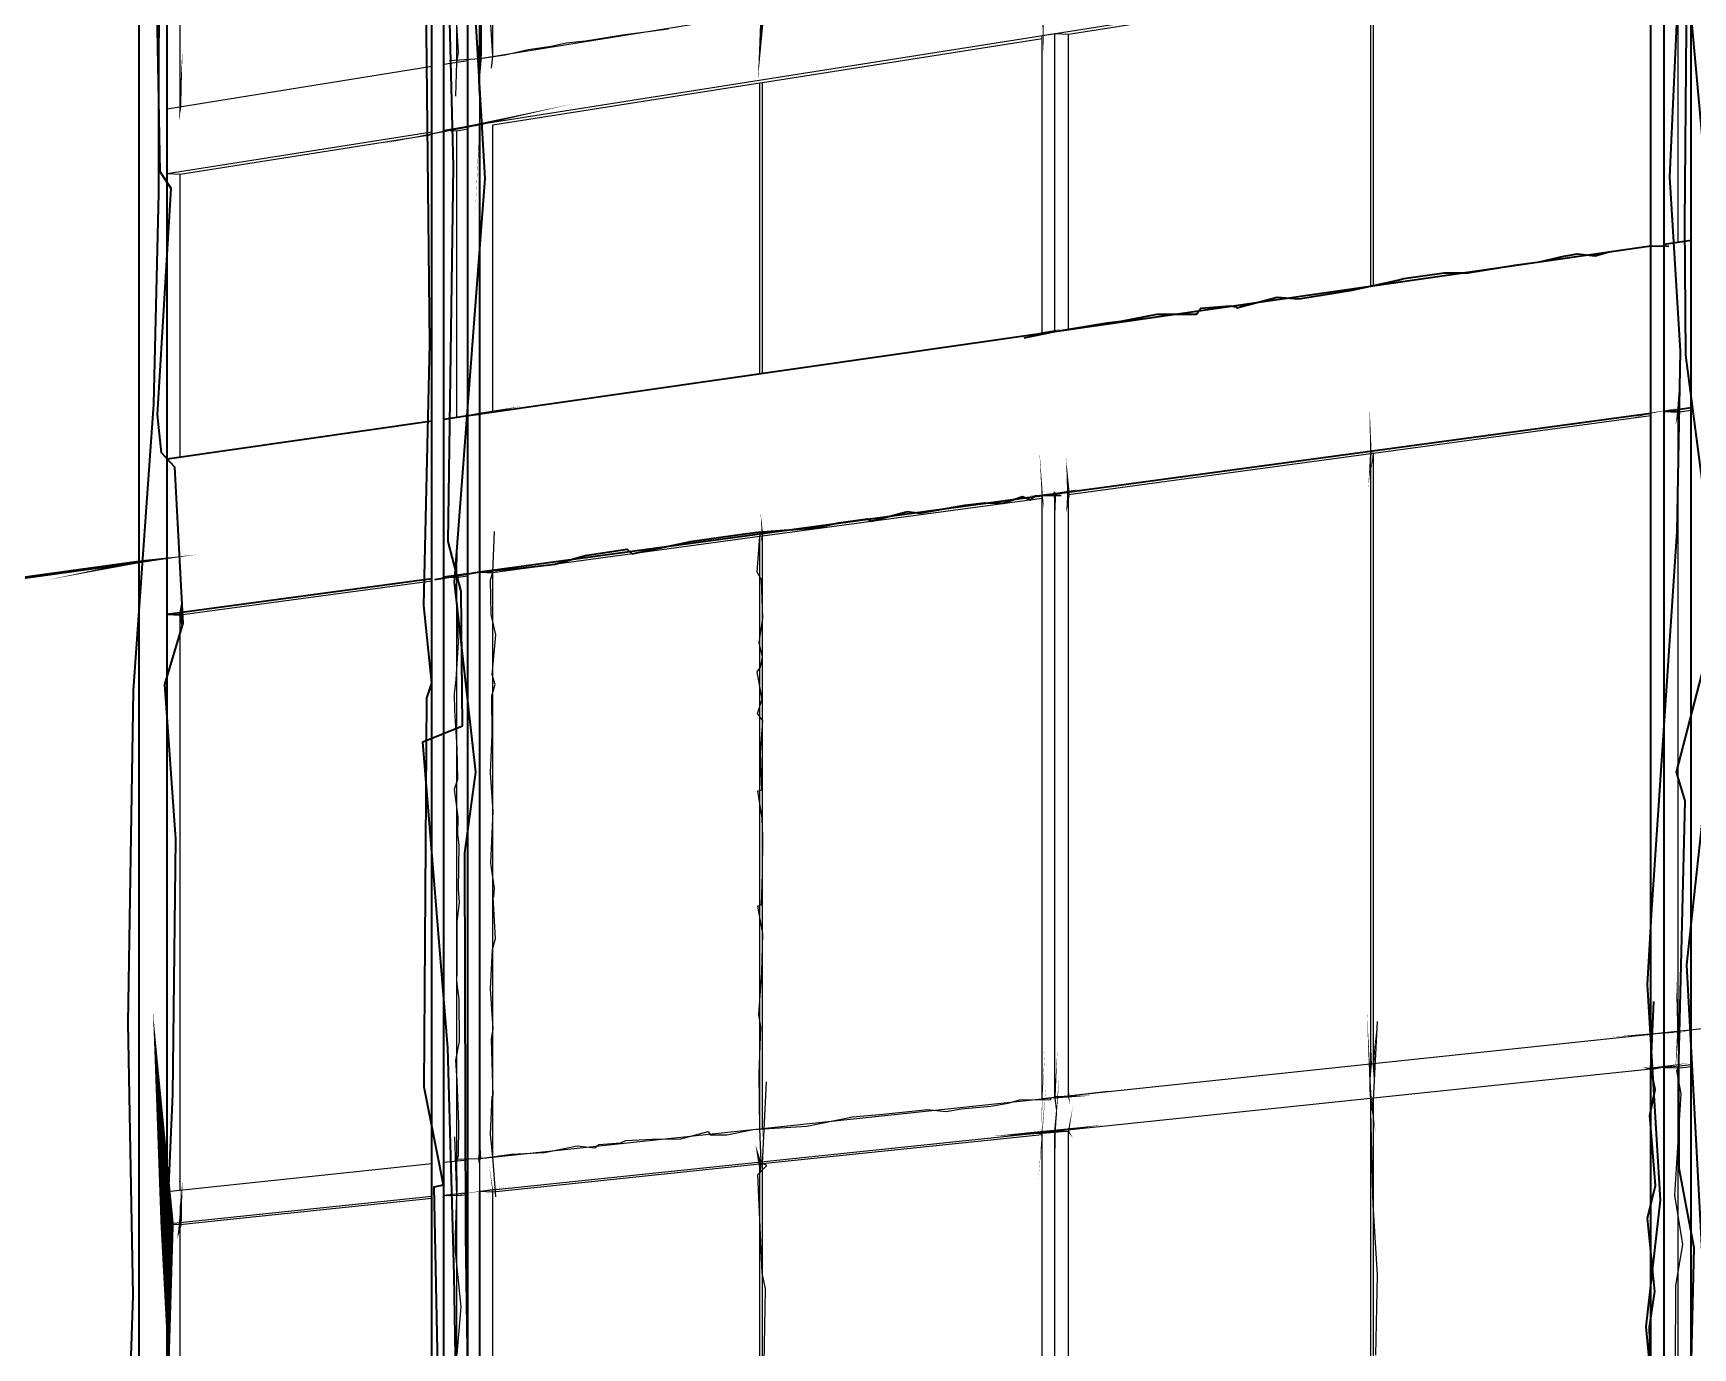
# Model space of a CAD drawing. Header units: inches. Extents: x -877 to 882, y -418 to 410.
# Drawn here: x -746.9 to -670.1, y -5.9 to 54.9 of the extents above; entities that cross this region are included whole.
import ezdxf

# ---------------------------------------------------------------- set-up
doc = ezdxf.new("R2010")
doc.units = ezdxf.units.IN
doc.header["$LTSCALE"] = 0.5
doc.header["$MEASUREMENT"] = 0
doc.layers.get('0').update_dxf_attribs({"lineweight": 18})
for name, color, linetype, lineweight in [('A-Glaz-Curt', 52, 'Continuous', 35), ('A-Glaz-Curt-Unit', 51, 'Continuous', 25), ('A-Wall', 113, 'Continuous', 35)]:
    doc.layers.add(name, color=color, linetype=linetype, lineweight=lineweight)

# ---------------------------------------------------------------- blocks, each defined once
blk = doc.blocks.new('*U12')
at = {"color": 7, "linetype": 'Continuous', "lineweight": -3}
for p, q in [((-725.666, 53.858), (-725.666, 98.765)), ((-740.141, 51.525), (-740.141, 95.731)), ((-713.192, 52.649), (-700.24, 54.692)), ((-699.651, 54.916), (-699.024, 54.884)), ((-717.047, 52.041), (-713.306, 52.631)), ((-713.306, 52.631), (-713.192, 52.649)), ((-725.666, 50.681), (-717.047, 52.041)), ((-726.28, 50.712), (-726.28, 50.712)), ((-725.666, 37.396), (-725.666, 50.681)), ((-740.141, 35.321), (-740.141, 48.398)), ((-700.239, 41.043), (-699.651, 41.127)), ((-700.239, 41.043), (-700.239, 41.043)), ((-700.239, 41.043), (-700.239, 41.043)), ((-699.65, 41.127), (-699.65, 41.127)), ((-699.651, 33.606), (-699.65, 33.606)), ((-699.651, 33.606), (-699.651, 33.606)), ((-699.65, 33.606), (-699.65, 33.606)), ((-725.666, 29.97), (-725.666, 29.971)), ((-725.666, 2.912), (-725.666, 29.97)), ((-727.334, 29.745), (-727.149, 29.77)), ((-727.149, 29.77), (-726.837, 29.812)), ((-740.141, 1.375), (-740.141, 28.011)), ((-672.068, 6.992), (-672.068, 8.604)), ((-672.068, 8.604), (-672.068, 8.604)), ((-672.069, 6.991), (-672.068, 6.991)), ((-672.068, 6.991), (-672.068, 6.992)), ((-670.597, 7.055), (-670.194, 7.098)), ((-684.975, 5.554), (-684.908, 5.56)), ((-684.908, 5.56), (-684.908, 5.561)), ((-727.334, 1.129), (-727.149, 1.148)), ((-726.28, 1.323), (-725.665, 1.303)), ((-726.28, 1.323), (-726.28, 1.323)), ((-725.666, -43.69), (-725.666, 1.303)), ((-725.666, 1.303), (-725.666, 1.303)), ((-740.141, -0.209), (-738.122, 0.002)), ((-740.141, -44.499), (-740.141, -0.209)), ((-740.141, -0.209), (-740.141, -0.209))]:
    blk.add_line(p, q, dxfattribs=at)
at = {"layer": 'A-Glaz-Curt', "color": 143, "linetype": 'Continuous', "lineweight": 35}
for p, q in [((-671.446, -195.056), (-671.446, 189.244)), ((-670.194, -195.183), (-670.194, 189.608)), ((-742.043, -189.39), (-742.043, 175.94)), ((-726.837, -189.435), (-726.837, 173.166)), ((-728.502, -189.266), (-728.502, 172.683)), ((-727.948, -189.323), (-727.948, 172.843)), ((-740.75, -0.189), (-740.75, 169.128)), ((-726.28, 53.758), (-726.28, 98.806)), ((-672.069, 8.604), (-672.069, 59.271)), ((-726.28, 2.846), (-726.28, 50.712)), ((-670.612, 45.292), (-670.194, 45.351)), ((-670.194, 37.598), (-670.194, 45.351)), ((-670.194, 45.351), (-670.194, 45.351)), ((-699.65, 41.127), (-672.069, 45.082)), ((-672.069, 37.343), (-672.069, 45.082)), ((-672.069, 45.082), (-672.069, 45.082)), ((-671.445, 45.172), (-671.029, 45.232)), ((-671.445, 37.428), (-671.445, 45.172)), ((-671.029, 45.232), (-670.612, 45.292)), ((-726.28, 37.308), (-700.239, 41.043)), ((-740.75, 35.234), (-728.502, 36.99)), ((-727.948, 37.069), (-726.837, 37.228)), ((-699.65, 33.606), (-672.069, 37.343)), ((-672.069, 37.343), (-672.069, 37.343)), ((-671.445, 37.428), (-671.029, 37.484)), ((-671.445, 37.428), (-670.805, 37.398)), ((-671.029, 37.484), (-670.612, 37.541)), ((-670.612, 37.541), (-670.194, 37.598)), ((-670.194, 37.598), (-670.194, 37.598)), ((-726.28, 29.997), (-700.24, 33.526)), ((-726.28, 29.997), (-725.666, 29.971)), ((-740.75, 28.037), (-728.502, 29.696)), ((-727.948, 29.771), (-726.837, 29.922)), ((-727.948, 29.771), (-727.334, 29.745)), ((-740.75, 28.037), (-740.141, 28.011)), ((-672.069, -40.693), (-672.069, 6.991)), ((-726.28, -43.724), (-726.28, 1.323)), ((-740.75, -188.024), (-740.75, -0.189))]:
    blk.add_line(p, q, dxfattribs=at)
at = {"layer": 'A-Glaz-Curt-Unit', "color": 141, "linetype": 'Continuous', "lineweight": 25}
for p, q in [((-727.334, 53.589), (-727.334, 98.416)), ((-670.805, 45.264), (-670.805, 59.335)), ((-699.024, 54.884), (-685.029, 57.091)), ((-699.024, 41.217), (-699.024, 54.884)), ((-740.141, 48.398), (-728.502, 50.234)), ((-727.334, 50.418), (-726.837, 50.497)), ((-727.334, 37.157), (-727.334, 50.418)), ((-684.908, 35.489), (-672.069, 37.227)), ((-670.805, 8.738), (-670.805, 37.398)), ((-670.736, 37.408), (-670.194, 37.481)), ((-699.024, 33.578), (-685.029, 35.472)), ((-713.192, 31.659), (-700.24, 33.413)), ((-699.024, 5.741), (-699.024, 33.578)), ((-725.666, 29.971), (-713.306, 31.644)), ((-740.141, 28.011), (-728.502, 29.587)), ((-727.334, 2.735), (-727.334, 29.745)), ((-670.805, 7.034), (-670.597, 7.055)), ((-670.805, -40.623), (-670.805, 7.034)), ((-713.192, 2.606), (-700.24, 3.959)), ((-699.024, -42.2), (-699.024, 4.086)), ((-725.666, 1.303), (-713.306, 2.594)), ((-738.122, 0.002), (-728.502, 1.007)), ((-727.334, -43.783), (-727.334, 1.129)), ((-727.149, 1.148), (-726.837, 1.181))]:
    blk.add_line(p, q, dxfattribs=at)
at = {"layer": 'A-Glaz-Curt-Unit', "color": 143, "linetype": 'Continuous', "lineweight": 25}
for p, q in [((-726.281, 50.712), (-672.069, 59.271)), ((-726.281, 53.758), (-700.24, 57.955)), ((-685.029, 43.224), (-685.029, 57.091)), ((-684.908, 43.241), (-684.908, 57.11)), ((-700.24, 54.823), (-699.651, 54.916)), ((-700.24, 41.043), (-700.24, 54.823)), ((-699.651, 41.127), (-699.651, 54.916)), ((-740.75, 51.427), (-728.502, 53.4)), ((-727.948, 53.49), (-726.837, 53.669)), ((-726.281, 50.712), (-726.281, 53.758)), ((-713.306, 39.169), (-713.306, 52.631)), ((-713.192, 39.185), (-713.192, 52.649)), ((-726.281, 50.712), (-726.28, 50.712)), ((-740.75, 48.428), (-728.502, 50.361)), ((-727.948, 50.449), (-726.837, 50.624)), ((-727.948, 50.449), (-727.333, 50.418)), ((-740.75, 48.428), (-740.141, 48.398)), ((-700.24, 41.043), (-699.651, 41.127)), ((-700.24, 41.043), (-700.239, 41.043)), ((-699.651, 41.127), (-699.651, 41.127)), ((-685.029, 35.472), (-684.908, 35.489)), ((-685.029, 7.227), (-685.029, 35.472)), ((-684.908, 7.24), (-684.908, 35.489)), ((-700.24, 33.526), (-699.651, 33.606)), ((-700.24, 5.612), (-700.24, 33.526)), ((-699.651, 5.675), (-699.651, 33.606)), ((-699.651, 33.606), (-699.65, 33.606)), ((-713.306, 31.644), (-713.192, 31.659)), ((-713.306, 4.224), (-713.306, 31.644)), ((-713.192, 4.236), (-713.192, 31.659)), ((-699.651, 5.675), (-672.069, 8.604)), ((-672.069, 6.991), (-672.069, 8.604)), ((-672.069, 8.604), (-672.068, 8.604)), ((-671.444, 8.67), (-670.194, 8.803)), ((-671.444, 7.057), (-671.444, 8.67)), ((-700.098, 4.061), (-672.069, 6.991)), ((-672.069, 6.991), (-672.068, 6.991)), ((-671.444, 7.057), (-670.194, 7.187)), ((-671.444, 7.057), (-670.805, 7.034)), ((-726.281, 2.846), (-699.824, 5.656)), ((-700.24, 5.612), (-699.651, 5.675)), ((-699.651, 5.675), (-699.651, 5.675)), ((-685.029, -41.418), (-685.029, 5.548)), ((-684.908, -41.411), (-684.908, 5.561)), ((-726.281, 1.323), (-700.24, 4.046)), ((-700.24, 4.046), (-699.651, 4.108)), ((-700.24, -42.268), (-700.24, 4.046)), ((-699.651, -42.235), (-699.651, 4.108)), ((-699.651, 4.108), (-699.024, 4.086)), ((-740.75, 1.31), (-728.502, 2.611)), ((-727.948, 2.669), (-726.837, 2.787)), ((-726.281, 1.323), (-726.281, 2.846)), ((-713.306, 2.594), (-713.192, 2.606)), ((-713.306, -42.999), (-713.306, 2.594)), ((-713.192, -42.993), (-713.192, 2.606)), ((-740.75, -0.189), (-740.75, 1.31)), ((-740.75, -0.189), (-728.502, 1.091)), ((-727.948, 1.149), (-726.837, 1.265)), ((-727.948, 1.149), (-727.334, 1.129)), ((-726.281, 1.323), (-726.28, 1.323)), ((-740.75, -0.189), (-740.141, -0.209))]:
    blk.add_line(p, q, dxfattribs=at)
at = {"layer": 'A-Wall', "color": 15, "linetype": 'Continuous', "lineweight": 50}
blk.add_line((-863.85, 13.613), (-742.043, 30.463), dxfattribs=at)
blk = doc.blocks.new('New Napkin Sketch')
at = {"layer": 'A-Wall', "color": 141, "linetype": 'Continuous', "lineweight": 25}
for p, q in [((-670.805, 45.264), (-670.805, 59.335)), ((-699.024, 54.884), (-685.029, 57.091)), ((-699.024, 41.217), (-699.024, 54.884)), ((-740.141, 48.398), (-728.502, 50.234)), ((-727.334, 50.418), (-726.837, 50.497)), ((-727.334, 37.157), (-727.334, 50.418)), ((-684.908, 35.489), (-672.069, 37.227)), ((-670.736, 37.408), (-670.194, 37.481)), ((-699.024, 33.578), (-685.029, 35.472)), ((-713.192, 31.659), (-700.24, 33.413)), ((-725.666, 29.971), (-713.306, 31.644)), ((-740.141, 28.011), (-728.502, 29.587)), ((-670.805, 7.034), (-670.597, 7.055)), ((-713.192, 2.606), (-700.24, 3.959)), ((-725.666, 1.303), (-713.306, 2.594)), ((-738.122, 0.002), (-728.502, 1.007)), ((-727.149, 1.148), (-726.837, 1.181))]:
    blk.add_line(p, q, dxfattribs=at)
at = {"layer": 'A-Wall', "color": 143, "linetype": 'Continuous', "lineweight": 25}
for p, q in [((-685.029, 43.224), (-685.029, 57.091)), ((-684.908, 43.241), (-684.908, 57.11)), ((-700.24, 54.823), (-699.651, 54.916)), ((-700.24, 41.043), (-700.24, 54.823)), ((-699.651, 41.127), (-699.651, 54.916)), ((-740.75, 51.427), (-728.502, 53.4)), ((-727.948, 53.49), (-726.837, 53.669)), ((-726.281, 50.712), (-726.281, 53.758)), ((-713.306, 39.169), (-713.306, 52.631)), ((-713.192, 39.185), (-713.192, 52.649)), ((-726.281, 50.712), (-726.28, 50.712)), ((-740.75, 48.428), (-728.502, 50.361)), ((-727.948, 50.449), (-726.837, 50.624)), ((-727.948, 50.449), (-727.333, 50.418)), ((-740.75, 48.428), (-740.141, 48.398)), ((-700.24, 41.043), (-699.651, 41.127)), ((-700.24, 41.043), (-700.239, 41.043)), ((-699.651, 41.127), (-699.651, 41.127)), ((-685.029, 35.472), (-684.908, 35.489)), ((-700.24, 33.526), (-699.651, 33.606)), ((-699.651, 33.606), (-699.65, 33.606)), ((-713.306, 31.644), (-713.192, 31.659)), ((-672.069, 6.991), (-672.069, 8.604)), ((-672.069, 8.604), (-672.068, 8.604)), ((-671.444, 8.67), (-670.194, 8.803)), ((-671.444, 7.057), (-671.444, 8.67)), ((-672.069, 6.991), (-672.068, 6.991)), ((-671.444, 7.057), (-670.194, 7.187)), ((-671.444, 7.057), (-670.805, 7.034)), ((-700.24, 5.612), (-699.651, 5.675)), ((-699.651, 5.675), (-699.651, 5.675)), ((-700.24, 4.046), (-699.651, 4.108)), ((-699.651, 4.108), (-699.024, 4.086)), ((-740.75, 1.31), (-728.502, 2.611)), ((-727.948, 2.669), (-726.837, 2.787)), ((-726.281, 1.323), (-726.281, 2.846)), ((-713.306, 2.594), (-713.192, 2.606)), ((-740.75, -0.189), (-740.75, 1.31)), ((-740.75, -0.189), (-728.502, 1.091)), ((-727.948, 1.149), (-726.837, 1.265)), ((-727.948, 1.149), (-727.334, 1.129)), ((-726.281, 1.323), (-726.28, 1.323)), ((-740.75, -0.189), (-740.141, -0.209))]:
    blk.add_line(p, q, dxfattribs=at)
at = {"layer": 'A-Wall', "color": 7, "linetype": 'Continuous', "lineweight": -3}
for p, q in [((-713.192, 52.649), (-700.24, 54.692)), ((-699.651, 54.916), (-699.024, 54.884)), ((-717.047, 52.041), (-713.306, 52.631)), ((-713.306, 52.631), (-713.192, 52.649)), ((-725.666, 50.681), (-717.047, 52.041)), ((-726.28, 50.712), (-726.28, 50.712)), ((-725.666, 37.396), (-725.666, 50.681)), ((-740.141, 35.321), (-740.141, 48.398)), ((-700.239, 41.043), (-699.651, 41.127)), ((-700.239, 41.043), (-700.239, 41.043)), ((-700.239, 41.043), (-700.239, 41.043)), ((-699.65, 41.127), (-699.65, 41.127)), ((-699.651, 33.606), (-699.65, 33.606)), ((-699.651, 33.606), (-699.651, 33.606)), ((-699.65, 33.606), (-699.65, 33.606)), ((-725.666, 29.97), (-725.666, 29.971)), ((-727.334, 29.745), (-727.149, 29.77)), ((-727.149, 29.77), (-726.837, 29.812)), ((-672.068, 6.992), (-672.068, 8.604)), ((-672.068, 8.604), (-672.068, 8.604)), ((-672.069, 6.991), (-672.068, 6.991)), ((-672.068, 6.991), (-672.068, 6.992)), ((-670.597, 7.055), (-670.194, 7.098)), ((-684.975, 5.554), (-684.908, 5.56)), ((-684.908, 5.56), (-684.908, 5.561)), ((-727.334, 1.129), (-727.149, 1.148)), ((-726.28, 1.323), (-725.665, 1.303)), ((-726.28, 1.323), (-726.28, 1.323)), ((-725.666, 1.303), (-725.666, 1.303)), ((-740.141, -0.209), (-738.122, 0.002)), ((-740.141, -0.209), (-740.141, -0.209))]:
    blk.add_line(p, q, dxfattribs=at)
at = {"layer": 'A-Wall', "color": 143, "linetype": 'Continuous', "lineweight": 35}
for p, q in [((-670.612, 45.292), (-670.194, 45.351)), ((-670.194, 37.598), (-670.194, 45.351)), ((-670.194, 45.351), (-670.194, 45.351)), ((-672.069, 37.343), (-672.069, 45.082)), ((-672.069, 45.082), (-672.069, 45.082)), ((-671.445, 45.172), (-671.029, 45.232)), ((-671.445, 37.428), (-671.445, 45.172)), ((-671.029, 45.232), (-670.612, 45.292)), ((-740.75, 35.234), (-728.502, 36.99)), ((-727.948, 37.069), (-726.837, 37.228)), ((-672.069, 37.343), (-672.069, 37.343)), ((-671.445, 37.428), (-671.029, 37.484)), ((-671.445, 37.428), (-670.805, 37.398)), ((-671.029, 37.484), (-670.612, 37.541)), ((-670.612, 37.541), (-670.194, 37.598)), ((-670.194, 37.598), (-670.194, 37.598)), ((-726.28, 29.997), (-725.666, 29.971)), ((-740.75, 28.037), (-728.502, 29.696)), ((-727.948, 29.771), (-726.837, 29.922)), ((-727.948, 29.771), (-727.334, 29.745)), ((-740.75, 28.037), (-740.141, 28.011))]:
    blk.add_line(p, q, dxfattribs=at)
at = {"layer": 'A-Wall', "color": 143, "linetype": 'Continuous', "lineweight": 35, "extrusion": (0, 0, -1)}
for points in [[(669.033, -72.954), (669.659, -59.982), (669.885, -48.061), (669.434, -43.541), (668.846, -32.519), (670.004, -22.516), (669.384, -7.228), (670.402, 11.801), (668.998, 24.768), (669.275, 33.715), (669.17, 44.402), (670.407, 58.042)], [(670.814, -61.506), (670.622, -57.609), (671.134, -55.879), (670.568, -47.465), (670.817, -38.118), (670.487, -19.48), (670.066, -1.292), (670.762, 2.384), (670.764, 7.362), (670.471, 19.391), (670.88, 20.732), (669.395, 26.433), (669.599, 33.533), (670.454, 40.019), (670.491, 46.123), (670.383, 58.772)], [(670.535, -60.726), (670.636, -53.022), (670.88, -51.637), (671.953, -44.074), (671.144, -39.406), (672.095, -39.112), (670.505, -37.532), (670.728, -30.738), (671.947, -24.169), (671.932, -8.684), (672.278, -4.949), (671.621, 0.919), (672.216, 10.903), (672.017, 14.367), (670.854, 31.864), (670.693, 40.205), (671.192, 48.277), (670.559, 62.104)], [(726.748, -66.671), (727.737, -52.552), (726.895, -33.874), (726.477, -22.359), (726.743, -13.373), (726.916, -0.694), (726.971, 16.989), (726.453, 20.73), (727.449, 29.52), (726.029, 48.204), (726.833, 61.832)], [(741.179, -60.492), (741.86, -54.473), (742.832, -48.099), (741.915, -34.66), (741.319, -27.021), (742.938, -22.179), (742.317, -3.502), (742.555, 9.113), (742.313, 24.501), (741.371, 37.758), (741.141, 47.522), (741.115, 61.89)], [(727.407, -72.183), (728.864, -53.717), (728.179, -50.877), (727, -34.791), (727.461, -27.846), (727.252, -15.592), (727.46, -2.56), (727.76, 7.969), (728.908, 22.121), (727.077, 22.875), (727.136, 29.083), (727.744, 31.406), (727.493, 48.773), (727.68, 56.058)], [(728.328, -65.861), (729.153, -56.284), (728.611, -51.759), (729.397, -46.561), (727.609, -41.482), (729.036, -26.662), (728.022, -16.639), (728.394, 1.536), (727.96, 1.623), (728.85, 6.141), (728.726, 24.152), (728.499, 24.851), (728.86, 28.435), (728.586, 40.555), (728.756, 56.43)], [(740.748, -4.769), (740.75, -0.189), (740.479, 5.815), (740.349, 17.618), (740.863, 24.786), (740.007, 27.621), (740.391, 34.841), (741.003, 35.511), (741.192, 37.261), (740.561, 47.738), (741.079, 48.512), (741.337, 62.578)], [(701.075, 40.831), (699.65, 41.127), (697.248, 41.528), (696.584, 41.608), (694.927, 41.925), (693.094, 41.928), (692.905, 42.205), (691.529, 42.317), (691.281, 42.267), (691.229, 42.223), (689.372, 42.716), (688.362, 42.63), (685.898, 43.035), (683.786, 43.496), (683.503, 43.577), (681.633, 43.842), (680.536, 43.833), (678.363, 44.193), (677.224, 44.343), (676.087, 44.614), (676.004, 44.625), (675.462, 44.718), (674.651, 44.624), (674.008, 44.803), (672.069, 45.082), (671.231, 45.079)], [(728.352, 29.649), (726.28, 29.997), (725.657, 30.06), (724.526, 30.152), (722.787, 30.358), (721.397, 30.756), (719.452, 31.044), (719.227, 30.833), (716.726, 31.357), (716.545, 31.4), (714.245, 31.733), (713.404, 31.829), (710.933, 32.016), (710.687, 32.038), (709.67, 32.262), (708.328, 32.457), (708.154, 32.344), (706.47, 32.783), (705.922, 32.716), (703.829, 33.076), (702.902, 33.195), (702.882, 33.189), (702.045, 33.171), (701.156, 33.486), (700.788, 33.336), (700.552, 33.514), (700.24, 33.526), (699.361, 33.544)], [(672.018, -9.395), (672.129, -4.945), (671.881, -3.32), (672.222, 0.073), (671.848, 1.593), (672.106, 4.833), (671.873, 6.032), (672.069, 6.991), (671.922, 10.109)]]:
    blk.add_lwpolyline(points, dxfattribs=at)
at = {"layer": 'A-Wall', "color": 143, "linetype": 'Continuous', "lineweight": 25, "extrusion": (0, 0, -1)}
for points in [[(700.182, 54.016, 0, 0.187, 0), (700.24, 57.955, 0.187, 0, 0)], [(713.403, 52.734, 0, 0.187, 0), (713.192, 55.868, 0.187, 0, 0), (713.418, 59.245, 0, 0, 0), (713.199, 62.691, 0, 0, 0), (713.384, 66.235, 0, 0, 0), (713.189, 68.693, 0, 0, 0), (713.254, 72.622, 0, 0, 0), (713.34, 74.621, 0, 0, 0), (713.164, 75.995, 0, 0, 0), (713.241, 77.851, 0, 0, 0), (713.374, 79.844, 0, 0, 0), (713.092, 81.818, 0, 0, 0), (713.268, 82.986, 0, 0, 0), (713.024, 84.099, 0, 0, 0), (713.11, 88.563, 0, 0, 0), (713.045, 92.61, 0, 0, 0), (713.205, 95.119, 0, 0, 0), (713.397, 96.725, 0, 0, 0), (713.118, 98.611, 0, 0.00715, 0), (713.192, 101.38, 0.00715, 0, 0), (713.196, 102.329, 0, 0, 0)], [(730.826, 49.805, 0, 0.0972, 0), (726.281, 50.712, 0.0972, 0, 0), (721.972, 51.662, 0, 0, 0), (716.763, 52.184, 0, 0, 0), (714.19, 52.532, 0, 0, 0), (708.936, 53.499, 0, 0, 0), (708.589, 53.563, 0, 0, 0), (704.338, 54.03, 0, 0, 0), (702.553, 54.662, 0, 0, 0), (699.96, 54.854, 0, 0, 0), (698.06, 55.19, 0, 0, 0), (694.822, 55.856, 0, 0, 0), (691.546, 56.207, 0, 0, 0), (687.279, 57.107, 0, 0, 0), (681.885, 57.951, 0, 0, 0), (677.941, 58.249, 0, 0, 0), (673.648, 59.209, 0, 0.144, 0), (672.069, 59.271, 0.144, 0, 0), (666.867, 59.924, 0, 0, 0)], [(685.104, 5.755, 0, 0.104, 0), (685.029, 7.227, 0.104, 0, 0), (684.997, 7.752, 0, 0, 0), (684.915, 8.143, 0, 0, 0), (684.91, 8.912, 0, 0, 0), (685.131, 10.962, 0, 0, 0), (685.114, 13.541, 0, 0, 0), (684.893, 14.354, 0, 0, 0), (684.925, 16.679, 0, 0, 0), (684.969, 17.872, 0, 0, 0), (684.926, 20.244, 0, 0, 0), (684.91, 22.263, 0, 0, 0), (684.933, 24.233, 0, 0, 0), (685.156, 26.965, 0, 0, 0), (684.892, 27.938, 0, 0, 0), (685.007, 28.775, 0, 0, 0), (685.079, 29.004, 0, 0, 0), (685.063, 30.796, 0, 0, 0), (684.941, 31.654, 0, 0, 0), (685.055, 33.511, 0, 0, 0), (685.143, 33.878, 0, 0.0772, 0), (685.029, 35.472, 0.0772, 0, 0), (685.084, 37.611, 0, 0, 0)], [(700.282, 3.69, 0, 0.0242, 0), (700.24, 5.612, 0.0242, 0, 0), (700.107, 7.973, 0, 0, 0), (700.183, 9.827, 0, 0, 0), (700.338, 12.61, 0, 0, 0), (700.33, 14.48, 0, 0, 0), (700.277, 16.601, 0, 0, 0), (700.218, 19.02, 0, 0, 0), (700.322, 19.073, 0, 0, 0), (700.11, 19.631, 0, 0, 0), (700.181, 19.983, 0, 0, 0), (700.298, 20.884, 0, 0, 0), (700.132, 22.076, 0, 0, 0), (700.281, 23.799, 0, 0, 0), (700.117, 25.828, 0, 0, 0), (700.136, 27.513, 0, 0, 0), (700.116, 28.107, 0, 0, 0), (700.348, 29.545, 0, 0, 0), (700.112, 31.987, 0, 0, 0), (700.151, 32.874, 0, 0.0586, 0), (700.24, 33.526, 0.0586, 0, 0), (700.369, 35.628, 0, 0, 0)], [(684.874, 6.188, 0, 0.0804, 0), (684.908, 7.24, 0.0804, 0, 0), (684.777, 8.785, 0, 0, 0), (684.995, 9.95, 0, 0, 0), (685.005, 11.063, 0, 0, 0), (684.989, 13.285, 0, 0, 0), (684.944, 15.236, 0, 0, 0), (684.797, 16.06, 0, 0, 0), (684.82, 16.166, 0, 0, 0), (684.872, 16.748, 0, 0, 0), (684.852, 19.057, 0, 0, 0), (684.964, 21.686, 0, 0, 0), (684.831, 22.349, 0, 0, 0), (684.917, 24.018, 0, 0, 0), (684.885, 26.705, 0, 0, 0), (684.885, 29.509, 0, 0, 0), (684.909, 32.246, 0, 0, 0), (685.027, 34.655, 0, 0.0656, 0), (684.908, 35.489, 0.0656, 0, 0), (684.964, 35.531, 0, 0, 0)], [(699.551, 4.701, 0, 0.066, 0), (699.651, 5.675, 0.066, 0, 0), (699.541, 7.815, 0, 0, 0), (699.61, 8.557, 0, 0, 0), (699.616, 10.18, 0, 0, 0), (699.649, 10.804, 0, 0, 0), (699.788, 11.397, 0, 0, 0), (699.756, 13.541, 0, 0, 0), (699.559, 14.716, 0, 0, 0), (699.735, 15.498, 0, 0, 0), (699.601, 16.686, 0, 0, 0), (699.682, 19.034, 0, 0, 0), (699.662, 21.675, 0, 0, 0), (699.627, 24.089, 0, 0, 0), (699.623, 24.514, 0, 0, 0), (699.586, 27.041, 0, 0, 0), (699.514, 27.55, 0, 0, 0), (699.555, 29.069, 0, 0, 0), (699.777, 30.122, 0, 0, 0), (699.652, 32.257, 0, 0.118, 0), (699.651, 33.606, 0.118, 0, 0), (699.712, 33.74, 0, 0, 0)], [(713.17, 2.667, 0, 0.00606, 0), (713.192, 4.236, 0.00606, 0, 0), (713.12, 5.235, 0, 0, 0), (713.225, 6.58, 0, 0, 0), (713.153, 8.092, 0, 0, 0), (713.148, 10.634, 0, 0, 0), (713.119, 13.337, 0, 0, 0), (713.105, 15.829, 0, 0, 0), (713.077, 16.671, 0, 0, 0), (713.093, 19.016, 0, 0, 0), (713.292, 19.794, 0, 0, 0), (713.143, 21.291, 0, 0, 0), (713.094, 23.324, 0, 0, 0), (713.252, 25.358, 0, 0, 0), (713.084, 26.51, 0, 0, 0), (713.328, 26.846, 0, 0, 0), (713.099, 28.646, 0, 0, 0), (713.309, 30.55, 0, 0, 0), (713.276, 31.383, 0, 0.0769, 0), (713.192, 31.659, 0.0769, 0, 0), (713.273, 32.706, 0, 0, 0)], [(685.199, -44.809, 0, 0.163, 0), (685.029, -41.418, 0.163, 0, 0), (685.079, -38.055, 0, 0, 0), (685.14, -36.806, 0, 0, 0), (684.977, -36.103, 0, 0, 0), (684.95, -31.965, 0, 0, 0), (685.149, -31.786, 0, 0, 0), (684.93, -29.119, 0, 0, 0), (685.124, -24.445, 0, 0, 0), (684.907, -23.012, 0, 0, 0), (685.028, -18.531, 0, 0, 0), (684.923, -15.728, 0, 0, 0), (684.936, -14.159, 0, 0, 0), (685.212, -13.23, 0, 0, 0), (685.219, -9.301, 0, 0, 0), (685.17, -6.687, 0, 0, 0), (684.889, -3.577, 0, 0, 0), (685.029, 1.11, 0, 0, 0), (685.068, 3.094, 0, 0, 0), (684.797, 3.961, 0, 0.082, 0), (685.029, 5.548, 0.082, 0, 0), (685.209, 9.698, 0, 0, 0)], [(699.826, 5.642, 0, 0.106, 0), (699.651, 5.675, 0.106, 0, 0), (697.86, 5.757, 0, 0, 0), (695.939, 5.934, 0, 0, 0), (695.212, 6.056, 0, 0, 0), (694.976, 6.054, 0, 0, 0), (693.643, 6.426, 0, 0, 0), (691.78, 6.376, 0, 0, 0), (689.976, 6.682, 0, 0, 0), (689.412, 6.795, 0, 0, 0), (687.729, 6.82, 0, 0, 0), (685.889, 7.17, 0, 0, 0), (683.89, 7.306, 0, 0, 0), (681.415, 7.698, 0, 0, 0), (680.668, 7.603, 0, 0, 0), (678.971, 7.762, 0, 0, 0), (677.084, 8.204, 0, 0, 0), (674.889, 8.326, 0, 0, 0), (673.935, 8.463, 0, 0.0552, 0), (672.069, 8.604, 0.0552, 0, 0), (670.203, 8.723, 0, 0, 0)], [(702.577, 3.876, 0, 0.137, 0), (700.098, 4.061, 0.137, 0, 0), (697.4, 4.401, 0, 0, 0), (696.526, 4.295, 0, 0, 0), (696.53, 4.386, 0, 0, 0), (696.451, 4.445, 0, 0, 0), (693.861, 4.809, 0, 0, 0), (691.352, 4.857, 0, 0, 0), (688.834, 5.226, 0, 0, 0), (687.261, 5.286, 0, 0, 0), (686.891, 5.353, 0, 0, 0), (685.082, 5.583, 0, 0, 0), (682.809, 5.763, 0, 0, 0), (681.772, 5.878, 0, 0, 0), (680.466, 6.111, 0, 0, 0), (680.162, 6.245, 0, 0, 0), (679.216, 6.309, 0, 0, 0), (677.347, 6.335, 0, 0, 0), (675.576, 6.677, 0, 0, 0), (674.508, 6.786, 0, 0, 0), (673.204, 6.78, 0, 0, 0), (672.858, 6.926, 0, 0, 0), (672.433, 7.059, 0, 0.116, 0), (672.069, 6.991, 0.116, 0, 0), (670.296, 7.271, 0, 0, 0)], [(700.251, -44.946, 0, 0.12, 0), (700.24, -42.268, 0.12, 0, 0), (700.412, -42.193, 0, 0, 0), (700.132, -38.308, 0, 0, 0), (700.303, -35.075, 0, 0, 0), (700.154, -32.777, 0, 0, 0), (700.419, -28.662, 0, 0, 0), (700.275, -24.912, 0, 0, 0), (700.33, -23.544, 0, 0, 0), (700.302, -21.253, 0, 0, 0), (700.411, -18.959, 0, 0, 0), (700.048, -14.412, 0, 0, 0), (700.174, -12.029, 0, 0, 0), (700.129, -7.916, 0, 0, 0), (700.406, -6.409, 0, 0, 0), (700.099, -3.017, 0, 0, 0), (700.421, -0.519, 0, 0, 0), (700.139, 1.469, 0, 0, 0), (700.418, 1.834, 0, 0.0299, 0), (700.24, 4.046, 0.0299, 0, 0), (700.059, 6.368, 0, 0, 0)], [(699.425, -45.199, 0, 0.0181, 0), (699.651, -42.235, 0.0181, 0, 0), (699.573, -37.933, 0, 0, 0), (699.735, -36.086, 0, 0, 0), (699.742, -31.738, 0, 0, 0), (699.844, -28.005, 0, 0, 0), (699.791, -28.002, 0, 0, 0), (699.518, -24.179, 0, 0, 0), (699.699, -19.709, 0, 0, 0), (699.747, -16.997, 0, 0, 0), (699.523, -15.352, 0, 0, 0), (699.685, -14.789, 0, 0, 0), (699.779, -13.368, 0, 0, 0), (699.721, -13.176, 0, 0, 0), (699.531, -9.398, 0, 0, 0), (699.688, -9.292, 0, 0, 0), (699.846, -7.178, 0, 0, 0), (699.521, -4.647, 0, 0, 0), (699.667, -3.565, 0, 0, 0), (699.723, 0.001, 0, 0, 0), (699.625, 3.286, 0, 0.0801, 0), (699.651, 4.108, 0.0801, 0, 0), (699.453, 6.646, 0, 0, 0)], [(728.251, 1.013, 0, 0.0215, 0), (726.281, 1.323, 0.0215, 0, 0), (724.799, 1.562, 0, 0, 0), (724.274, 1.649, 0, 0, 0), (722.27, 1.75, 0, 0, 0), (719.721, 2.028, 0, 0, 0), (717.166, 2.31, 0, 0, 0), (716.576, 2.401, 0, 0, 0), (713.978, 2.549, 0, 0, 0), (712.375, 2.806, 0, 0, 0), (711.592, 2.854, 0, 0, 0), (709.094, 3.135, 0, 0, 0), (706.87, 3.388, 0, 0, 0), (704.399, 3.626, 0, 0, 0), (704.208, 3.513, 0, 0, 0), (703.009, 3.86, 0, 0, 0), (701.056, 4.037, 0, 0.129, 0), (700.24, 4.046, 0.129, 0, 0), (698.857, 4.099, 0, 0, 0)], [(713.121, -7.244, 0, 0, 0), (713.308, -4.993, 0, 0, 0), (713.49, -0.957, 0, 0, 0), (713.275, 2.135, 0, 0.155, 0), (713.306, 2.594, 0.155, 0, 0), (713.515, 3.495, 0, 0, 0)]]:
    blk.add_lwpolyline(points, format="xyseb", dxfattribs=at)
at = {"layer": 'A-Wall', "color": 141, "linetype": 'Continuous', "lineweight": 25, "extrusion": (0, 0, -1)}
for points in [[(727.385, 52.018), (727.334, 53.589), (727.254, 54.038), (727.408, 56.642)], [(727.33, 1.278), (727.334, 2.735), (727.261, 2.986), (727.249, 4.454), (727.319, 6.442), (727.392, 7.389), (727.213, 8.259), (727.228, 10.211), (727.342, 11.048), (727.329, 11.524), (727.329, 13.784), (727.221, 14.712), (727.269, 15.302), (727.223, 17.325), (727.293, 17.87), (727.277, 18.643), (727.448, 19.945), (727.298, 20.398), (727.325, 21.844), (727.438, 23.579), (727.451, 24.345), (727.371, 25.009), (727.261, 26.721), (727.347, 29.093), (727.334, 29.745), (727.329, 31.203)], [(670.928, -6.666), (670.904, -3.039), (670.592, -1.146), (670.961, 1.139), (670.656, 5.83), (670.86, 6.913), (670.805, 7.034), (670.798, 7.079)], [(727.319, -6.217), (727.131, -4.025), (727.403, -1.465), (727.393, -0.669), (727.334, 1.129), (727.438, 3.838)]]:
    blk.add_lwpolyline(points, dxfattribs=at)
at = {"layer": 'A-Wall', "color": 143, "linetype": 'Continuous', "lineweight": 35, "extrusion": (0, 0, -1)}
for points in [[(726.338, 52.032, 0, 0.197, 0), (726.28, 53.758, 0.197, 0, 0), (726.175, 56.616, 0, 0, 0), (726.176, 57.983, 0, 0, 0), (726.324, 58.133, 0, 0, 0), (726.252, 59.571, 0, 0, 0), (726.238, 60.318, 0, 0, 0), (726.455, 64.309, 0, 0, 0), (726.074, 68.499, 0, 0, 0), (726.498, 70.034, 0, 0, 0), (726.499, 72.827, 0, 0, 0), (726.083, 75.78, 0, 0, 0), (726.238, 80.048, 0, 0, 0), (726.368, 84.082, 0, 0, 0), (726.364, 85.935, 0, 0, 0), (726.324, 89.48, 0, 0, 0), (726.472, 92.492, 0, 0, 0), (726.281, 93.866, 0, 0, 0), (726.501, 94.149, 0, 0, 0), (726.39, 97.222, 0, 0.0226, 0), (726.28, 98.806, 0.0226, 0, 0), (726.394, 99.23, 0, 0, 0)], [(671.846, 3.789, 0, 0.0388, 0), (672.069, 8.604, 0.0388, 0, 0), (672.274, 11.194, 0, 0, 0), (671.893, 14.795, 0, 0, 0), (672.281, 16.226, 0, 0, 0), (671.869, 17.481, 0, 0, 0), (672.277, 21.613, 0, 0, 0), (671.897, 22.753, 0, 0, 0), (672.222, 23.631, 0, 0, 0), (671.911, 23.769, 0, 0, 0), (671.992, 24.669, 0, 0, 0), (671.988, 25.936, 0, 0, 0), (671.963, 26.243, 0, 0, 0), (672.198, 30.499, 0, 0, 0), (672.303, 35.443, 0, 0, 0), (671.925, 40.079, 0, 0, 0), (672.062, 43.317, 0, 0, 0), (671.909, 47.366, 0, 0, 0), (671.928, 51.867, 0, 0, 0), (671.854, 53.395, 0, 0, 0), (672.131, 55.617, 0, 0.241, 0), (672.069, 59.271, 0.241, 0, 0), (672.128, 60.456, 0, 0, 0)], [(726.337, 2.635, 0, 0.151, 0), (726.28, 2.846, 0.151, 0, 0), (726.253, 3.632, 0, 0, 0), (726.353, 4.567, 0, 0, 0), (726.116, 5.513, 0, 0, 0), (726.256, 10.203, 0, 0, 0), (726.417, 13.087, 0, 0, 0), (726.478, 17.033, 0, 0, 0), (726.162, 20.024, 0, 0, 0), (726.353, 22.401, 0, 0, 0), (726.486, 23.38, 0, 0, 0), (726.063, 27.168, 0, 0, 0), (726.258, 29.166, 0, 0, 0), (726.412, 32.643, 0, 0, 0), (726.405, 35.036, 0, 0, 0), (726.274, 35.198, 0, 0, 0), (726.179, 37.564, 0, 0, 0), (726.392, 38.611, 0, 0, 0), (726.377, 38.829, 0, 0, 0), (726.449, 43.492, 0, 0, 0), (726.086, 45.305, 0, 0, 0), (726.496, 46.403, 0, 0.0191, 0), (726.28, 50.712, 0.0191, 0, 0), (726.336, 50.871, 0, 0, 0)], [(727.714, 37.083, 0, 0.108, 0), (726.28, 37.308, 0.108, 0, 0), (724.371, 37.661, 0, 0, 0), (722.428, 37.907, 0, 0, 0), (720.809, 38.201, 0, 0, 0), (720.52, 38.14, 0, 0, 0), (719.735, 38.161, 0, 0, 0), (718.23, 38.52, 0, 0, 0), (717.575, 38.55, 0, 0, 0), (717.424, 38.645, 0, 0, 0), (717.227, 38.534, 0, 0, 0), (716.894, 38.69, 0, 0, 0), (714.615, 38.921, 0, 0, 0), (713.949, 39.095, 0, 0, 0), (711.961, 39.379, 0, 0, 0), (711.277, 39.484, 0, 0, 0), (709.595, 39.806, 0, 0, 0), (707.664, 39.968, 0, 0, 0), (707.337, 39.983, 0, 0, 0), (706.375, 40.24, 0, 0, 0), (704.412, 40.456, 0, 0, 0), (702.365, 40.805, 0, 0, 0), (701, 40.923, 0, 0.0892, 0), (700.239, 41.043, 0.0892, 0, 0), (699.361, 41.233, 0, 0, 0)], [(700.835, 33.507, 0, 0.0872, 0), (699.65, 33.606, 0.0872, 0, 0), (698.544, 33.819, 0, 0, 0), (695.93, 34.067, 0, 0, 0), (694.075, 34.337, 0, 0, 0), (692.621, 34.489, 0, 0, 0), (692.04, 34.607, 0, 0, 0), (690.103, 34.926, 0, 0, 0), (687.918, 35.095, 0, 0, 0), (687.252, 35.159, 0, 0, 0), (687.195, 35.238, 0, 0, 0), (686.894, 35.317, 0, 0, 0), (685.115, 35.61, 0, 0, 0), (682.806, 35.868, 0, 0, 0), (681.344, 36.06, 0, 0, 0), (680.677, 36.26, 0, 0, 0), (677.923, 36.477, 0, 0, 0), (676.787, 36.654, 0, 0, 0), (676.135, 36.742, 0, 0, 0), (673.898, 37.194, 0, 0, 0), (672.918, 37.118, 0, 0.0401, 0), (672.069, 37.343, 0.0401, 0, 0), (670.675, 37.591, 0, 0, 0)], [(741.102, -69.211, 0, 0, 0), (741.224, -56.136, 0, 0, 0), (740.121, -52.954, 0, 0, 0), (740.696, -35.651, 0, 0, 0), (741.124, -22.082, 0, 0, 0), (740.662, -7.558, 0, 0.614, 0), (740.75, -0.189, 0.614, 0, 0), (741.406, 9.65, 0, 0, 0)], [(726.142, -47.539, 0, 0.129, 0), (726.28, -43.724, 0.129, 0, 0), (726.306, -41.386, 0, 0, 0), (726.109, -38.806, 0, 0, 0), (726.215, -37.666, 0, 0, 0), (726.376, -35.072, 0, 0, 0), (726.111, -33.875, 0, 0, 0), (726.178, -32.616, 0, 0, 0), (726.182, -30.558, 0, 0, 0), (726.155, -27.996, 0, 0, 0), (726.289, -24.267, 0, 0, 0), (726.355, -20.616, 0, 0, 0), (726.085, -16.434, 0, 0, 0), (726.125, -15.782, 0, 0, 0), (726.398, -12.56, 0, 0, 0), (726.239, -10.542, 0, 0, 0), (726.461, -8.411, 0, 0, 0), (726.199, -4.464, 0, 0, 0), (726.255, -0.156, 0, 0.0449, 0), (726.28, 1.323, 0.0449, 0, 0), (726.24, 5.729, 0, 0, 0)]]:
    blk.add_lwpolyline(points, format="xyseb", dxfattribs=at)
at = {"layer": 'A-Wall', "color": 7, "linetype": 'Continuous', "lineweight": -3, "extrusion": (0, 0, -1)}
for points in [[(725.735, 53.319), (725.666, 53.858), (725.85, 56.834)], [(725.54, 1.06), (725.666, 2.912), (725.78, 3.957), (725.708, 5.711), (725.661, 5.734), (725.736, 8.361), (725.66, 8.843), (725.777, 10.697), (725.689, 12.517), (725.55, 13.025), (725.664, 14.916), (725.627, 14.97), (725.601, 15.36), (725.74, 16.279), (725.77, 16.534), (725.653, 18.905), (725.784, 20.708), (725.707, 22.448), (725.718, 24.269), (725.566, 24.789), (725.703, 25.224), (725.533, 27.089), (725.743, 28.026), (725.773, 29.634), (725.666, 29.97), (725.591, 31.866)]]:
    blk.add_lwpolyline(points, dxfattribs=at)
for points in [[(740.195, 50.911, 0, 0.0936, 0), (740.141, 51.525, 0.0936, 0, 0), (740.038, 54.239, 0, 0, 0), (740.331, 54.537, 0, 0, 0), (740.131, 56.478, 0, 0, 0), (739.957, 59.189, 0, 0, 0), (740.189, 62.092, 0, 0, 0), (740.291, 63.713, 0, 0, 0), (740.105, 67.813, 0, 0, 0), (740.213, 69.454, 0, 0, 0), (740.067, 71.94, 0, 0, 0), (740.15, 75.189, 0, 0, 0), (740.271, 76.473, 0, 0, 0), (739.948, 79.915, 0, 0, 0), (739.994, 83.556, 0, 0, 0), (740.028, 85.191, 0, 0, 0), (740.175, 85.75, 0, 0, 0), (740.32, 88.421, 0, 0, 0), (740.084, 91.947, 0, 0, 0), (740.073, 94.111, 0, 0.139, 0), (740.141, 95.731, 0.139, 0, 0), (740.268, 98.208, 0, 0, 0)], [(740.185, -1.199, 0, 0.0231, 0), (740.141, 1.375, 0.0231, 0, 0), (740.215, 1.963, 0, 0, 0), (740.096, 3.005, 0, 0, 0), (740.09, 5.083, 0, 0, 0), (740.082, 6.618, 0, 0, 0), (740.02, 9.203, 0, 0, 0), (740.095, 9.81, 0, 0, 0), (740.229, 9.827, 0, 0, 0), (740.034, 12.234, 0, 0, 0), (740.02, 13.939, 0, 0, 0), (740.032, 14.012, 0, 0, 0), (740.146, 15.535, 0, 0, 0), (740.273, 17.734, 0, 0, 0), (740.19, 18.012, 0, 0, 0), (740.126, 19.227, 0, 0, 0), (740.122, 20.747, 0, 0, 0), (740.215, 21.062, 0, 0, 0), (740.141, 22.584, 0, 0, 0), (740.033, 23.712, 0, 0, 0), (740.252, 25.161, 0, 0, 0), (740.042, 27.3, 0, 0.122, 0), (740.141, 28.011, 0.122, 0, 0), (740.073, 28.727, 0, 0, 0)], [(725.887, -46.524, 0, 0.0547, 0), (725.666, -43.69, 0.0547, 0, 0), (725.578, -43.588, 0, 0, 0), (725.696, -40.661, 0, 0, 0), (725.743, -36.801, 0, 0, 0), (725.802, -35.713, 0, 0, 0), (725.492, -31.73, 0, 0, 0), (725.727, -30.878, 0, 0, 0), (725.842, -26.818, 0, 0, 0), (725.801, -25.809, 0, 0, 0), (725.818, -23.925, 0, 0, 0), (725.716, -22.555, 0, 0, 0), (725.712, -20.569, 0, 0, 0), (725.705, -16.314, 0, 0, 0), (725.717, -13.16, 0, 0, 0), (725.542, -10.874, 0, 0, 0), (725.545, -8.742, 0, 0, 0), (725.749, -4.953, 0, 0, 0), (725.508, -1.998, 0, 0, 0), (725.741, -1.086, 0, 0, 0), (725.703, 0.029, 0, 0.0375, 0), (725.666, 1.303, 0.0375, 0, 0), (725.842, 2.524, 0, 0, 0)], [(739.973, -45.858, 0, 0.147, 0), (740.141, -44.499, 0.147, 0, 0), (740.1, -41.354, 0, 0, 0), (740.105, -38.041, 0, 0, 0), (739.948, -34.227, 0, 0, 0), (739.975, -31.175, 0, 0, 0), (739.982, -29.586, 0, 0, 0), (739.942, -27.22, 0, 0, 0), (739.923, -26.478, 0, 0, 0), (740.323, -22.707, 0, 0, 0), (740.356, -20.849, 0, 0, 0), (740.308, -20.605, 0, 0, 0), (740.242, -16.953, 0, 0, 0), (740.123, -15.502, 0, 0, 0), (740.031, -14.601, 0, 0, 0), (740.331, -11.582, 0, 0, 0), (739.965, -10.226, 0, 0, 0), (739.969, -7.688, 0, 0, 0), (740.238, -5.165, 0, 0, 0), (740.28, -0.882, 0, 0.14, 0), (740.141, -0.209, 0.14, 0, 0), (740.038, 1.926, 0, 0, 0)]]:
    blk.add_lwpolyline(points, format="xyseb", dxfattribs=at)
at = {"layer": 'A-Wall', "color": 143, "linetype": 'Continuous', "lineweight": 25, "extrusion": (0, 0, -1)}
for points in [[(727.672, 53.664), (726.281, 53.758), (725.097, 53.921), (724.034, 54.183), (722.971, 54.328), (722.284, 54.481), (721.39, 54.577), (719.666, 54.857), (717.542, 55.13)], [(713.248, 2.696), (713.306, 4.224), (713.346, 6.754), (713.268, 8.933), (713.358, 9.502), (713.227, 11.447), (713.178, 13.263), (713.412, 14.524), (713.233, 14.606), (713.182, 16.025), (713.171, 17.716), (713.201, 18.593), (713.403, 19.855), (713.214, 19.908), (713.256, 20.691), (713.287, 21.638), (713.173, 23.101), (713.425, 23.434), (713.2, 24.107), (713.436, 25.367), (713.281, 25.588), (713.183, 26.049), (713.345, 26.734), (713.176, 27.86), (713.233, 29.625), (713.43, 29.98), (713.306, 31.644), (713.247, 31.862)], [(673.072, 8.507), (669.528, 8.871)], [(684.796, -6.255), (684.713, -2.556), (684.918, 0.705), (684.942, 1.188), (685.029, 5.014), (684.908, 5.561), (684.719, 9.183)], [(713.124, -7.515), (713.044, -3.198), (713.199, -2.456), (713.411, 2.094), (712.996, 2.511), (713.192, 2.606), (713.009, 6.394)], [(727.303, 2.805), (726.281, 2.846), (724.809, 3.044), (723.274, 3.125), (722.212, 3.332), (721.761, 3.428), (720.958, 3.336), (720.758, 3.489), (719.765, 3.567), (719.509, 3.677), (718.28, 3.743), (716.975, 3.758), (715.704, 4.099), (715.619, 3.944), (714.847, 3.945), (713.615, 4.188), (711.132, 4.341), (709.018, 4.777), (708.328, 4.834), (707.771, 4.88), (705.83, 5.081), (705.553, 5.117), (704.685, 5.017), (703.995, 5.143), (702.618, 5.257), (701.819, 5.405), (701.295, 5.552), (699.838, 5.578), (699.824, 5.656), (697.189, 5.955)]]:
    blk.add_lwpolyline(points, dxfattribs=at)
at = {"layer": 'A-Wall', "color": 141, "linetype": 'Continuous', "lineweight": 25, "extrusion": (0, 0, -1)}
for points in [[(670.926, 6.993, 0, 0.0855, 0), (670.805, 8.738, 0.0855, 0, 0), (670.903, 11.166, 0, 0, 0), (670.834, 13.909, 0, 0, 0), (670.833, 14.918, 0, 0, 0), (670.701, 15.573, 0, 0, 0), (670.873, 17.872, 0, 0, 0), (670.726, 18.835, 0, 0, 0), (670.876, 19.773, 0, 0, 0), (670.783, 21.8, 0, 0, 0), (670.767, 22.411, 0, 0, 0), (670.841, 24.82, 0, 0, 0), (670.948, 25.226, 0, 0, 0), (670.687, 27.127, 0, 0, 0), (670.766, 29.079, 0, 0, 0), (670.801, 29.744, 0, 0, 0), (670.668, 32.1, 0, 0, 0), (670.893, 34.394, 0, 0, 0), (670.923, 36.79, 0, 0.0952, 0), (670.805, 37.398, 0.0952, 0, 0), (670.73, 39.086, 0, 0, 0)], [(698.952, 5.318, 0, 0.0667, 0), (699.024, 5.741, 0.0667, 0, 0), (699.029, 8.275, 0, 0, 0), (698.931, 8.441, 0, 0, 0), (698.906, 10.339, 0, 0, 0), (699.13, 10.928, 0, 0, 0), (699, 11.035, 0, 0, 0), (698.925, 11.64, 0, 0, 0), (698.958, 12.966, 0, 0, 0), (698.922, 14.889, 0, 0, 0), (698.949, 17.314, 0, 0, 0), (698.885, 19.021, 0, 0, 0), (699.143, 21.738, 0, 0, 0), (698.964, 21.934, 0, 0, 0), (699.136, 22.807, 0, 0, 0), (699.082, 24.265, 0, 0, 0), (698.947, 26.674, 0, 0, 0), (699.007, 27.429, 0, 0, 0), (699.133, 28.731, 0, 0, 0), (698.964, 29.433, 0, 0, 0), (699.154, 30.317, 0, 0, 0), (699.133, 32.706, 0, 0.128, 0), (699.024, 33.578, 0.128, 0, 0), (699.135, 35.261, 0, 0, 0)], [(698.951, -46.6, 0, 0.138, 0), (699.024, -42.2, 0.138, 0, 0), (699.158, -42.149, 0, 0, 0), (698.962, -39.164, 0, 0, 0), (698.861, -37.958, 0, 0, 0), (699.007, -37.806, 0, 0, 0), (698.934, -36.739, 0, 0, 0), (698.843, -33.018, 0, 0, 0), (699.13, -31.245, 0, 0, 0), (698.984, -28.989, 0, 0, 0), (699.075, -25.449, 0, 0, 0), (699.074, -25.43, 0, 0, 0), (698.979, -24.483, 0, 0, 0), (698.81, -21.2, 0, 0, 0), (699.249, -16.753, 0, 0, 0), (698.823, -14.612, 0, 0, 0), (698.88, -11.854, 0, 0, 0), (699.177, -8.363, 0, 0, 0), (699.136, -6.69, 0, 0, 0), (698.899, -4.752, 0, 0, 0), (698.971, -0.702, 0, 0, 0), (698.812, 3.779, 0, 0.0654, 0), (699.024, 4.086, 0.0654, 0, 0), (698.827, 5.221, 0, 0, 0)]]:
    blk.add_lwpolyline(points, format="xyseb", dxfattribs=at)
at = {"layer": 'A-Wall', "color": 15, "linetype": 'Continuous', "lineweight": 50, "extrusion": (0, 0, -1)}
blk.add_lwpolyline([(868.029, 13.473, 0, 0.438, 0), (863.85, 13.613, 0.438, 0, 0), (857.437, 14.941, 0, 0, 0), (854.71, 14.738, 0, 0, 0), (844.664, 16.841, 0, 0, 0), (836.262, 17.07, 0, 0, 0), (835.453, 17.126, 0, 0, 0), (831.426, 18.141, 0, 0, 0), (819.874, 19.98, 0, 0, 0), (812.423, 21.24, 0, 0, 0), (802.316, 21.737, 0, 0, 0), (792.249, 23.097, 0, 0, 0), (786.644, 24.79, 0, 0, 0), (784.956, 24.628, 0, 0, 0), (783.313, 24.492, 0, 0, 0), (777.822, 25.372, 0, 0, 0), (768.125, 27.388, 0, 0, 0), (758.257, 28.512, 0, 0, 0), (748.684, 29.095, 0, 0, 0), (746.308, 29.618, 0, 0.124, 0), (742.043, 30.463, 0.124, 0, 0), (739.34, 30.8, 0, 0, 0)], format="xyseb", dxfattribs=at)

msp = doc.modelspace()

# ---------------------------------------------------------------- block references
msp.add_blockref('New Napkin Sketch', (0, 0))
at = {"color": 7, "linetype": 'Continuous', "lineweight": -3}
msp.add_blockref('*U12', (0, 0), dxfattribs=at)

doc.saveas('drawing.dxf')
